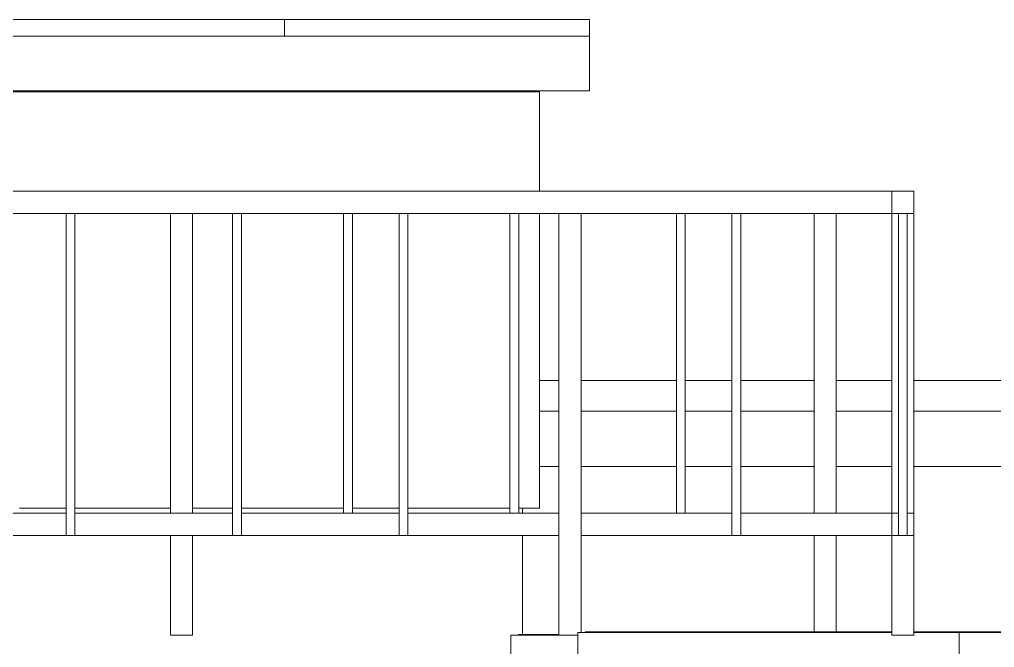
# Model space of a CAD drawing. Header units: millimetres. Extents: x -515342 to 330399, y -224905 to 507333.
# Drawn here: x 228253 to 230010, y 101880 to 103012 of the extents above; entities that cross this region are included whole.
import ezdxf

# ---------------------------------------------------------------- set-up
doc = ezdxf.new("R2010")
doc.units = ezdxf.units.MM
for name, color, linetype, lineweight in [('Витраж', 7, 'Continuous', 0), ('Крыша', 7, 'Continuous', 0), ('Крыша штриховка', 7, 'Continuous', 0), ('Ограждение', 7, 'Continuous', 0), ('Стены внутренние', 7, 'Continuous', 0), ('Стены наружные', 7, 'Continuous', 0)]:
    doc.layers.add(name, color=color, linetype=linetype, lineweight=lineweight)

# ---------------------------------------------------------------- blocks, each defined once
blk = doc.blocks.new('Ограждение - Ограждение-9810876-О_АР_П_Разрез 3-3')
at = {"layer": 'Ограждение'}
for p, q in [((-655, 14330), (-620, 14330)), ((-580, 14330), (-408, 14330)), ((-392, 14330), (-308, 14330)), ((-292, 14330), (-160, 14330)), ((-120, 14330), (-20, 14330)), ((20, 14330), (520, 14330)), ((-620, 14275), (-655, 14275)), ((-408, 14275), (-580, 14275)), ((-308, 14275), (-392, 14275)), ((-160, 14275), (-292, 14275)), ((-20, 14275), (-120, 14275)), ((520, 14275), (20, 14275)), ((-620, 14175), (-655, 14175)), ((-408, 14175), (-580, 14175)), ((-308, 14175), (-392, 14175)), ((-160, 14175), (-292, 14175)), ((-20, 14175), (-120, 14175)), ((520, 14175), (20, 14175))]:
    blk.add_line(p, q, dxfattribs=at)
blk = doc.blocks.new('Прямоугольный импост - АР_Импост_40х40 _стойка ограждения на кровле_-10057260-О_АР_П_Разрез 3-3')
at = {"layer": 'Витраж', "lineweight": 18}
for p, q in [((20, 14671), (-20, 14671)), ((-20, 14671), (-20, 14631)), ((20, 14631), (20, 14671)), ((-20, 14631), (20, 14631))]:
    blk.add_line(p, q, dxfattribs=at)
blk = doc.blocks.new('Прямоугольный импост - АР_Импост_40х40 _стойка ограждения на кровле_-10059441-О_АР_П_Разрез 3-3')
at = {"layer": 'Витраж'}
for p, q in [((-20, 14671), (-300, 14671)), ((-20, 14631), (-300, 14631))]:
    blk.add_line(p, q, dxfattribs=at)
blk = doc.blocks.new('Прямоугольный импост - АР_Импост_40х40 _стойка ограждения на кровле_-V111-О_АР_П_Разрез 3-3')
at = {"layer": 'Витраж'}
for p, q in [((-300, 14671), (-600, 14671)), ((-300, 14631), (-600, 14631))]:
    blk.add_line(p, q, dxfattribs=at)
blk = doc.blocks.new('Прямоугольный импост - АР_Импост_40х40 _стойка ограждения на кровле_-10059256-О_АР_П_Разрез 3-3')
at = {"layer": 'Витраж'}
for p, q in [((-160, 13877.2), (-160, 14051)), ((-120, 14051), (-120, 13877.2))]:
    blk.add_line(p, q, dxfattribs=at)
blk = doc.blocks.new('Прямоугольный импост - АР_Импост_40х40 _стойка ограждения на кровле_-10059257-О_АР_П_Разрез 3-3')
at = {"layer": 'Витраж'}
for p, q in [((-160, 14091), (-160, 14631)), ((-120, 14631), (-120, 14091))]:
    blk.add_line(p, q, dxfattribs=at)
blk = doc.blocks.new('Прямоугольный импост - АР_Импост_40х40 _стойка ограждения на кровле_-10058718-О_АР_П_Разрез 3-3')
at = {"layer": 'Витраж'}
for p, q in [((-2220, 14631), (-2220, 14091)), ((-2180, 14091), (-2180, 14631))]:
    blk.add_line(p, q, dxfattribs=at)
blk = doc.blocks.new('Прямоугольный импост - АР_Импост_16х16 _вертикальное заполнение ограждений_-V150-О_АР_П_Разрез 3-3')
at = {"layer": 'Витраж'}
for p, q in [((-2508, 14631), (-2508, 14091)), ((-2492, 14091), (-2492, 14631))]:
    blk.add_line(p, q, dxfattribs=at)
blk = doc.blocks.new('Прямоугольный импост - АР_Импост_40х40 _поручень ограждения на кровле_-10059255-О_АР_П_Разрез 3-3')
at = {"layer": 'Витраж'}
for p, q in [((-1320, 14051), (-1320, 13871)), ((-1280, 13871), (-1280, 14051)), ((-1280, 13871), (-1320, 13871))]:
    blk.add_line(p, q, dxfattribs=at)
blk = doc.blocks.new('Прямоугольный импост - АР_Импост_16х16 _вертикальное заполнение ограждений_-10061087-О_АР_П_Разрез 3-3')
at = {"layer": 'Витраж'}
for p, q in [((-308, 14631), (-308, 14091)), ((-292, 14631), (-292, 14091)), ((-292, 14051), (-308, 14051))]:
    blk.add_line(p, q, dxfattribs=at)
blk = doc.blocks.new('Прямоугольный импост - АР_Импост_40х40 _стойка ограждения на кровле_-V152-О_АР_П_Разрез 3-3')
at = {"layer": 'Витраж'}
for p, q in [((-620, 14631), (-580, 14631)), ((-620, 14631), (-620, 14071)), ((-580, 14631), (-580, 14071))]:
    blk.add_line(p, q, dxfattribs=at)
blk = doc.blocks.new('Прямоугольный импост - АР_Импост_40х40 _поручень ограждения на кровле_-10061107-О_АР_П_Разрез 3-3')
at = {"layer": 'Витраж'}
for p, q in [((-2092, 14051), (-2092, 14091)), ((-1820, 14091), (-2092, 14091)), ((-1820, 14091), (-1820, 14051)), ((-1820, 14051), (-2092, 14051))]:
    blk.add_line(p, q, dxfattribs=at)
blk = doc.blocks.new('Прямоугольный импост - АР_Импост_40х40 _поручень ограждения на кровле_-10061089-О_АР_П_Разрез 3-3')
at = {"layer": 'Витраж'}
for p, q in [((-2692, 14051), (-2692, 14091)), ((-2408, 14091), (-2692, 14091)), ((-2408, 14091), (-2408, 14051)), ((-2408, 14051), (-2692, 14051))]:
    blk.add_line(p, q, dxfattribs=at)
blk = doc.blocks.new('Прямоугольный импост - АР_Импост_40х40 _поручень ограждения на кровле_-10061412-О_АР_П_Разрез 3-3')
at = {"layer": 'Витраж'}
for p, q in [((-292, 14051), (-292, 14091)), ((-20, 14091), (-292, 14091)), ((-20, 14051), (-292, 14051))]:
    blk.add_line(p, q, dxfattribs=at)
blk = doc.blocks.new('Прямоугольный импост - АР_Импост_40х40 _стойка ограждения на кровле_-V154-О_АР_П_Разрез 3-3')
at = {"layer": 'Витраж'}
for p, q in [((-620, 14071), (-620, 13871)), ((-580, 14071), (-580, 13876.2)), ((-585.9, 13871), (-620, 13871))]:
    blk.add_line(p, q, dxfattribs=at)
blk = doc.blocks.new('Прямоугольный импост - АР_Импост_16х16 _вертикальное заполнение ограждений_-V155-О_АР_П_Разрез 3-3')
at = {"layer": 'Витраж', "lineweight": 18}
for p, q in [((8, 14631), (-8, 14631)), ((-8, 14631), (-8, 14051)), ((8, 14051), (8, 14631)), ((-8, 14051), (8, 14051))]:
    blk.add_line(p, q, dxfattribs=at)
blk = doc.blocks.new('Прямоугольный импост - АР_Импост_40х40 _стойка ограждения на кровле_-V156-О_АР_П_Разрез 3-3')
at = {"layer": 'Витраж'}
for p, q in [((-20, 14631), (-20, 14091)), ((20, 14631), (20, 14091))]:
    blk.add_line(p, q, dxfattribs=at)
blk = doc.blocks.new('Прямоугольный импост - АР_Импост_40х40 _поручень ограждения на кровле_-V157-О_АР_П_Разрез 3-3')
at = {"layer": 'Витраж'}
for p, q in [((-8, 14091), (-20, 14091)), ((-20, 14091), (-20, 14051)), ((20, 14091), (8, 14091)), ((20, 14051), (20, 14091)), ((-20, 14051), (-8, 14051)), ((8, 14051), (20, 14051))]:
    blk.add_line(p, q, dxfattribs=at)
blk = doc.blocks.new('Прямоугольный импост - АР_Импост_40х40 _стойка ограждения на кровле_-V158-О_АР_П_Разрез 3-3')
at = {"layer": 'Витраж'}
for p, q in [((-20, 14051), (-20, 13871)), ((20, 14051), (20, 13871)), ((20, 13871), (-20, 13871))]:
    blk.add_line(p, q, dxfattribs=at)

msp = doc.modelspace()

# ---------------------------------------------------------------- hatches: boundary and pattern name
at = {"layer": 'Крыша штриховка'}
h = msp.add_hatch(dxfattribs=at)
h.set_pattern_fill('FP_19', color=256, style=0, pattern_type=2)
h.set_pattern_definition([(0, (230529.7, 96813), (0, 919.17), []), (90, (230529.7, 96813), (-900, 6e-14), [])])
h.paths.add_polyline_path([(229183.9428, 102981.5929), (229279.7438, 102981.5929), (229279.7438, 103011.5929), (226384.7438, 103011.5929), (226384.7438, 102981.5929), (228332.5327, 102981.5929)])

# ---------------------------------------------------------------- linework, layer by layer
at = {"layer": 'Крыша'}
for p, q in [((229279.7438, 103011.5929), (225674.7438, 103011.5929)), ((229279.7438, 103011.5929), (229279.7438, 102883.3929)), ((229279.7438, 102981.5929), (225674.7438, 102981.5929)), ((229279.7438, 102883.3929), (226679.4467, 102883.3929)), ((229224.7438, 101903.5929), (229152.124, 101903.5929)), ((229824.7438, 101908.5929), (229272.3259, 101908.5929)), ((230280.0346, 101908.5929), (229864.7438, 101908.5929))]:
    msp.add_line(p, q, dxfattribs=at)
at = {"layer": 'Стены внутренние'}
for p, q in [((229189.7438, 102881.3929), (226679.4467, 102881.3929)), ((229189.7438, 102881.3929), (229189.7438, 102702.3929)), ((229189.7438, 102662.3929), (229189.7438, 102131.3929)), ((228252.7438, 102131.3929), (228336.7438, 102131.3929)), ((228352.7438, 102131.3929), (228524.7438, 102131.3929)), ((228564.7438, 102131.3929), (228636.7438, 102131.3929)), ((228652.7438, 102131.3929), (228836.7438, 102131.3929)), ((228852.7438, 102131.3929), (228936.7438, 102131.3929)), ((228952.7438, 102131.3929), (229136.7438, 102131.3929)), ((229189.7438, 102131.3929), (229152.7438, 102131.3929))]:
    msp.add_line(p, q, dxfattribs=at)
at = {"layer": 'Стены наружные'}
for p, q in [((229159.4245, 102131.3929), (229159.4245, 102122.3929)), ((229159.4245, 102082.3929), (229159.4245, 101903.5929)), ((229224.7438, 101902.5929), (229137.9821, 101902.5929)), ((229137.9821, 101902.5929), (229137.9821, 101761.3929)), ((229824.7438, 101907.5929), (229258.8897, 101907.5929)), ((229258.8897, 101907.5929), (229258.8897, 101766.3929)), ((230293.4707, 101907.5929), (229864.7438, 101907.5929)), ((229946.0642, 101766.3929), (229946.0642, 101907.5929))]:
    msp.add_line(p, q, dxfattribs=at)

# ---------------------------------------------------------------- block references
at = {"layer": 'Витраж'}
for name, p in [('Прямоугольный импост - АР_Импост_40х40 _стойка ограждения на кровле_-V111-О_АР_П_Разрез 3-3', (228644.7438, 88031.3929)), ('Прямоугольный импост - АР_Импост_40х40 _стойка ограждения на кровле_-V111-О_АР_П_Разрез 3-3', (228944.7438, 88031.3929)), ('Прямоугольный импост - АР_Импост_40х40 _стойка ограждения на кровле_-V111-О_АР_П_Разрез 3-3', (229244.7438, 88031.3929)), ('Прямоугольный импост - АР_Импост_40х40 _стойка ограждения на кровле_-V111-О_АР_П_Разрез 3-3', (229544.7438, 88031.3929)), ('Прямоугольный импост - АР_Импост_40х40 _стойка ограждения на кровле_-V111-О_АР_П_Разрез 3-3', (229844.7438, 88031.3929)), ('Прямоугольный импост - АР_Импост_40х40 _стойка ограждения на кровле_-10059441-О_АР_П_Разрез 3-3', (229844.7438, 88031.3929)), ('Прямоугольный импост - АР_Импост_40х40 _стойка ограждения на кровле_-10057260-О_АР_П_Разрез 3-3', (229844.7438, 88031.3929)), ('Прямоугольный импост - АР_Импост_16х16 _вертикальное заполнение ограждений_-10061087-О_АР_П_Разрез 3-3', (228644.7438, 88031.3929)), ('Прямоугольный импост - АР_Импост_40х40 _стойка ограждения на кровле_-10058718-О_АР_П_Разрез 3-3', (230744.7438, 88031.3929)), ('Прямоугольный импост - АР_Импост_16х16 _вертикальное заполнение ограждений_-10061087-О_АР_П_Разрез 3-3', (228944.7438, 88031.3929)), ('Прямоугольный импост - АР_Импост_16х16 _вертикальное заполнение ограждений_-V150-О_АР_П_Разрез 3-3', (231344.7438, 88031.3929)), ('Прямоугольный импост - АР_Импост_16х16 _вертикальное заполнение ограждений_-10061087-О_АР_П_Разрез 3-3', (229244.7438, 88031.3929)), ('Прямоугольный импост - АР_Импост_16х16 _вертикальное заполнение ограждений_-V150-О_АР_П_Разрез 3-3', (231644.7438, 88031.3929)), ('Прямоугольный импост - АР_Импост_40х40 _стойка ограждения на кровле_-V152-О_АР_П_Разрез 3-3', (229844.7438, 88031.3929)), ('Прямоугольный импост - АР_Импост_16х16 _вертикальное заполнение ограждений_-V150-О_АР_П_Разрез 3-3', (231944.7438, 88031.3929)), ('Прямоугольный импост - АР_Импост_16х16 _вертикальное заполнение ограждений_-10061087-О_АР_П_Разрез 3-3', (229844.7438, 88031.3929)), ('Прямоугольный импост - АР_Импост_40х40 _стойка ограждения на кровле_-10059257-О_АР_П_Разрез 3-3', (229844.7438, 88031.3929)), ('Прямоугольный импост - АР_Импост_40х40 _стойка ограждения на кровле_-V156-О_АР_П_Разрез 3-3', (229844.7438, 88031.3929)), ('Прямоугольный импост - АР_Импост_16х16 _вертикальное заполнение ограждений_-V155-О_АР_П_Разрез 3-3', (229844.7438, 88031.3929)), ('Прямоугольный импост - АР_Импост_40х40 _поручень ограждения на кровле_-10061107-О_АР_П_Разрез 3-3', (230156.7438, 88031.3929)), ('Прямоугольный импост - АР_Импост_40х40 _поручень ограждения на кровле_-10061089-О_АР_П_Разрез 3-3', (231044.7438, 88031.3929)), ('Прямоугольный импост - АР_Импост_40х40 _поручень ограждения на кровле_-10061089-О_АР_П_Разрез 3-3', (231344.7438, 88031.3929)), ('Прямоугольный импост - АР_Импост_40х40 _поручень ограждения на кровле_-10061107-О_АР_П_Разрез 3-3', (231044.7438, 88031.3929)), ('Прямоугольный импост - АР_Импост_40х40 _поручень ограждения на кровле_-10061107-О_АР_П_Разрез 3-3', (231356.7438, 88031.3929)), ('Прямоугольный импост - АР_Импост_40х40 _поручень ограждения на кровле_-10061412-О_АР_П_Разрез 3-3', (229844.7438, 88031.3929)), ('Прямоугольный импост - АР_Импост_40х40 _поручень ограждения на кровле_-V157-О_АР_П_Разрез 3-3', (229844.7438, 88031.3929)), ('Прямоугольный импост - АР_Импост_40х40 _стойка ограждения на кровле_-V154-О_АР_П_Разрез 3-3', (229844.7438, 88031.3929)), ('Прямоугольный импост - АР_Импост_40х40 _поручень ограждения на кровле_-10059255-О_АР_П_Разрез 3-3', (229844.7438, 88031.3929)), ('Прямоугольный импост - АР_Импост_40х40 _стойка ограждения на кровле_-10059256-О_АР_П_Разрез 3-3', (229844.7438, 88031.3929)), ('Прямоугольный импост - АР_Импост_40х40 _стойка ограждения на кровле_-V158-О_АР_П_Разрез 3-3', (229844.7438, 88031.3929))]:
    msp.add_blockref(name, p, dxfattribs=at)
at = {"layer": 'Ограждение'}
msp.add_blockref('Ограждение - Ограждение-9810876-О_АР_П_Разрез 3-3', (229844.7438, 88031.3929), dxfattribs=at)

doc.saveas('drawing.dxf')
